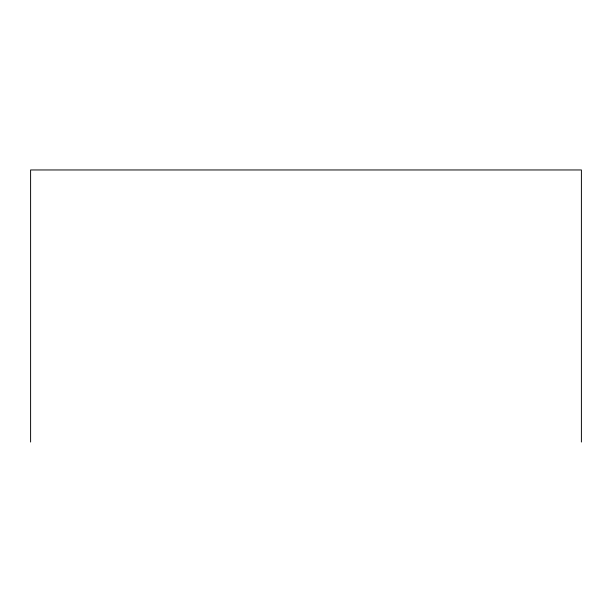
<?xml version="1.0" encoding="UTF-8"?>
<svg xmlns="http://www.w3.org/2000/svg" width="612" height="612" viewBox="0 0 612 612"><rect width="100%" height="100%" fill="white"/><g stroke="black" fill="none" stroke-linecap="round" stroke-linejoin="round"><path stroke-width="0.92" d="M581.4 442.04L581.4 169.96L30.6 169.96L30.6 442.04"/></g></svg>
